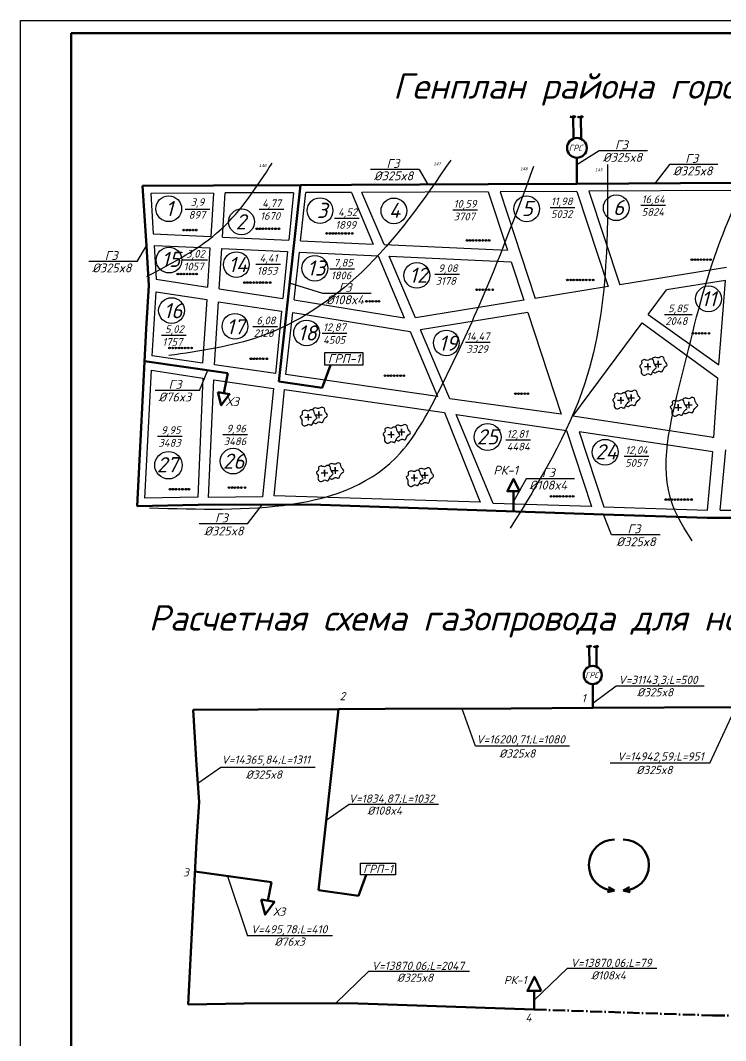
# Model space of a CAD drawing. Header units: millimetres. Extents: x -710977 to 10671, y -929782 to 89628.
# Drawn here: x 852.1 to 1129.2, y 3778.8 to 4179.6 of the extents above; entities that cross this region are included whole.
import ezdxf

# ---------------------------------------------------------------- set-up
doc = ezdxf.new("R2010")
doc.units = ezdxf.units.MM
doc.header["$LTSCALE"] = 0.4
doc.linetypes.add('ACAD_ISO10W100', pattern=[18, 12, -3, 0, -3])
for name, color, linetype in [('А1', 7, 'Continuous'), ('кварталыИнфо', 7, 'Continuous'), ('СхемаГидравлика', 7, 'Continuous')]:
    doc.layers.add(name, color=color, linetype=linetype)
for name, color, linetype, lineweight in [('газ', 7, 'Continuous', 40), ('основной', 7, 'Continuous', 60), ('тп_кварт', 176, 'Continuous', 30)]:
    doc.layers.add(name, color=color, linetype=linetype, lineweight=lineweight)
doc.styles.add('OSNOVNOY', font='simplex.shx', dxfattribs={"oblique": 15, "height": 2.5})
doc.styles.add('style1', font='verdana.ttf', dxfattribs={"oblique": 15})
doc.styles.add('Курсив', font='isocpeui.ttf')
doc.styles.add('текстовый', font='isocpeui.ttf', dxfattribs={"height": 5})

msp = doc.modelspace()

# ---------------------------------------------------------------- hatches: boundary and pattern name
at = {"layer": 'СхемаГидравлика', "ltscale": 10}
for points in [[(916.619, 4097.25, 1), (915.947, 4097.25, 1)], [(917.843, 4097.25, 1), (917.171, 4097.25, 1)], [(919.01, 4097.25, 1), (918.339, 4097.25, 1)], [(920.249, 4097.25, 1), (919.578, 4097.25, 1)], [(921.488, 4097.25, 1), (920.817, 4097.25, 1)], [(945.328, 4097.795, 1), (944.656, 4097.795, 1)], [(946.552, 4097.795, 1), (945.88, 4097.795, 1)], [(947.719, 4097.795, 1), (947.048, 4097.795, 1)], [(948.958, 4097.795, 1), (948.287, 4097.795, 1)], [(950.197, 4097.795, 1), (949.526, 4097.795, 1)], [(951.454, 4097.795, 1), (950.783, 4097.795, 1)], [(952.704, 4097.795, 1), (952.033, 4097.795, 1)], [(954.017, 4097.795, 1), (953.345, 4097.795, 1)], [(972.779, 4095.932, 1), (972.108, 4095.932, 1)], [(974.003, 4095.932, 1), (973.332, 4095.932, 1)], [(975.171, 4095.932, 1), (974.5, 4095.932, 1)], [(976.41, 4095.932, 1), (975.739, 4095.932, 1)], [(977.649, 4095.932, 1), (976.978, 4095.932, 1)], [(978.905, 4095.932, 1), (978.234, 4095.932, 1)], [(980.156, 4095.932, 1), (979.485, 4095.932, 1)], [(981.468, 4095.932, 1), (980.797, 4095.932, 1)], [(982.851, 4095.932, 1), (982.18, 4095.932, 1)], [(1027.94, 4093.211, 1), (1027.269, 4093.211, 1)], [(1029.164, 4093.211, 1), (1028.493, 4093.211, 1)], [(1030.332, 4093.211, 1), (1029.661, 4093.211, 1)], [(1031.571, 4093.211, 1), (1030.9, 4093.211, 1)], [(1032.81, 4093.211, 1), (1032.138, 4093.211, 1)], [(1034.066, 4093.211, 1), (1033.395, 4093.211, 1)], [(1035.317, 4093.211, 1), (1034.646, 4093.211, 1)], [(1036.629, 4093.211, 1), (1035.958, 4093.211, 1)], [(1116.23, 4085.662, 1), (1115.558, 4085.662, 1)], [(1117.454, 4085.662, 1), (1116.782, 4085.662, 1)], [(1118.621, 4085.662, 1), (1117.95, 4085.662, 1)], [(1119.86, 4085.662, 1), (1119.189, 4085.662, 1)], [(1121.099, 4085.662, 1), (1120.428, 4085.662, 1)], [(1122.356, 4085.662, 1), (1121.684, 4085.662, 1)], [(1123.606, 4085.662, 1), (1122.935, 4085.662, 1)], [(914.272, 4080.002, 1), (913.6, 4080.002, 1)], [(915.496, 4080.002, 1), (914.824, 4080.002, 1)], [(916.663, 4080.002, 1), (915.992, 4080.002, 1)], [(917.902, 4080.002, 1), (917.231, 4080.002, 1)], [(919.141, 4080.002, 1), (918.47, 4080.002, 1)], [(920.398, 4080.002, 1), (919.726, 4080.002, 1)], [(921.648, 4080.002, 1), (920.977, 4080.002, 1)], [(940.495, 4076.631, 1), (939.823, 4076.631, 1)], [(941.719, 4076.631, 1), (941.048, 4076.631, 1)], [(942.886, 4076.631, 1), (942.215, 4076.631, 1)], [(944.125, 4076.631, 1), (943.454, 4076.631, 1)], [(945.364, 4076.631, 1), (944.693, 4076.631, 1)], [(946.621, 4076.631, 1), (945.95, 4076.631, 1)], [(947.871, 4076.631, 1), (947.2, 4076.631, 1)], [(949.184, 4076.631, 1), (948.512, 4076.631, 1)], [(950.566, 4076.631, 1), (949.895, 4076.631, 1)], [(1067.397, 4077.662, 1), (1066.726, 4077.662, 1)], [(1068.621, 4077.662, 1), (1067.95, 4077.662, 1)], [(1069.789, 4077.662, 1), (1069.117, 4077.662, 1)], [(1071.027, 4077.662, 1), (1070.356, 4077.662, 1)], [(1072.266, 4077.662, 1), (1071.595, 4077.662, 1)], [(1073.523, 4077.662, 1), (1072.852, 4077.662, 1)], [(1074.774, 4077.662, 1), (1074.102, 4077.662, 1)], [(1076.086, 4077.662, 1), (1075.415, 4077.662, 1)], [(1077.469, 4077.662, 1), (1076.797, 4077.662, 1)], [(1031.689, 4073.828, 1), (1031.018, 4073.828, 1)], [(1032.913, 4073.828, 1), (1032.242, 4073.828, 1)], [(1034.081, 4073.828, 1), (1033.409, 4073.828, 1)], [(1035.32, 4073.828, 1), (1034.648, 4073.828, 1)], [(1036.559, 4073.828, 1), (1035.887, 4073.828, 1)], [(1037.988, 4073.828, 1), (1037.316, 4073.828, 1)], [(988.431, 4069.277, 1), (987.759, 4069.277, 1)], [(989.655, 4069.277, 1), (988.983, 4069.277, 1)], [(990.822, 4069.277, 1), (990.151, 4069.277, 1)], [(992.061, 4069.277, 1), (991.39, 4069.277, 1)], [(993.3, 4069.277, 1), (992.629, 4069.277, 1)], [(1116.666, 4056.695, 1), (1115.995, 4056.695, 1)], [(1117.89, 4056.695, 1), (1117.219, 4056.695, 1)], [(1119.058, 4056.695, 1), (1118.387, 4056.695, 1)], [(1120.297, 4056.695, 1), (1119.626, 4056.695, 1)], [(1121.536, 4056.695, 1), (1120.865, 4056.695, 1)], [(1122.965, 4056.695, 1), (1122.294, 4056.695, 1)], [(911.048, 4050.949, 1), (910.377, 4050.949, 1)], [(912.272, 4050.949, 1), (911.601, 4050.949, 1)], [(913.44, 4050.949, 1), (912.768, 4050.949, 1)], [(914.679, 4050.949, 1), (914.007, 4050.949, 1)], [(915.918, 4050.949, 1), (915.246, 4050.949, 1)], [(917.174, 4050.949, 1), (916.503, 4050.949, 1)], [(918.425, 4050.949, 1), (917.753, 4050.949, 1)], [(919.737, 4050.949, 1), (919.066, 4050.949, 1)], [(942.956, 4046.714, 1), (942.285, 4046.714, 1)], [(944.18, 4046.714, 1), (943.509, 4046.714, 1)], [(945.348, 4046.714, 1), (944.676, 4046.714, 1)], [(946.587, 4046.714, 1), (945.915, 4046.714, 1)], [(947.826, 4046.714, 1), (947.154, 4046.714, 1)], [(949.255, 4046.714, 1), (948.583, 4046.714, 1)], [(995.686, 4040.056, 1), (995.015, 4040.056, 1)], [(996.91, 4040.056, 1), (996.239, 4040.056, 1)], [(998.078, 4040.056, 1), (997.406, 4040.056, 1)], [(999.317, 4040.056, 1), (998.645, 4040.056, 1)], [(1000.556, 4040.056, 1), (999.884, 4040.056, 1)], [(1001.812, 4040.056, 1), (1001.141, 4040.056, 1)], [(1003.063, 4040.056, 1), (1002.391, 4040.056, 1)], [(1046.95, 4032.977, 1), (1046.279, 4032.977, 1)], [(1048.174, 4032.977, 1), (1047.503, 4032.977, 1)], [(1049.342, 4032.977, 1), (1048.67, 4032.977, 1)], [(1050.581, 4032.977, 1), (1049.909, 4032.977, 1)], [(1051.819, 4032.977, 1), (1051.148, 4032.977, 1)], [(934.398, 3996.115, 1), (933.727, 3996.115, 1)], [(935.622, 3996.115, 1), (934.951, 3996.115, 1)], [(936.79, 3996.115, 1), (936.118, 3996.115, 1)], [(938.028, 3996.115, 1), (937.357, 3996.115, 1)], [(939.267, 3996.115, 1), (938.596, 3996.115, 1)], [(940.696, 3996.115, 1), (940.025, 3996.115, 1)], [(911.289, 3995.458, 1), (910.618, 3995.458, 1)], [(912.513, 3995.458, 1), (911.842, 3995.458, 1)], [(913.681, 3995.458, 1), (913.009, 3995.458, 1)], [(914.919, 3995.458, 1), (914.248, 3995.458, 1)], [(916.158, 3995.458, 1), (915.487, 3995.458, 1)], [(917.415, 3995.458, 1), (916.744, 3995.458, 1)], [(918.666, 3995.458, 1), (917.994, 3995.458, 1)], [(1060.91, 3992.654, 1), (1060.239, 3992.654, 1)], [(1062.134, 3992.654, 1), (1061.463, 3992.654, 1)], [(1063.302, 3992.654, 1), (1062.631, 3992.654, 1)], [(1064.541, 3992.654, 1), (1063.87, 3992.654, 1)], [(1065.78, 3992.654, 1), (1065.109, 3992.654, 1)], [(1067.036, 3992.654, 1), (1066.365, 3992.654, 1)], [(1068.287, 3992.654, 1), (1067.616, 3992.654, 1)], [(1069.599, 3992.654, 1), (1068.928, 3992.654, 1)], [(1106.013, 3991.383, 1), (1105.342, 3991.383, 1)], [(1107.237, 3991.383, 1), (1106.566, 3991.383, 1)], [(1108.405, 3991.383, 1), (1107.733, 3991.383, 1)], [(1109.644, 3991.383, 1), (1108.972, 3991.383, 1)], [(1110.883, 3991.383, 1), (1110.211, 3991.383, 1)], [(1112.139, 3991.383, 1), (1111.468, 3991.383, 1)], [(1113.39, 3991.383, 1), (1112.718, 3991.383, 1)], [(1114.702, 3991.383, 1), (1114.031, 3991.383, 1)], [(1116.085, 3991.383, 1), (1115.413, 3991.383, 1)]]:
    msp.add_hatch(color=0, dxfattribs=at).paths.add_polyline_path(points)

# ---------------------------------------------------------------- linework, layer by layer
at = {"color": 2, "ltscale": 0.5}
for p, q in [((1086.124, 3918.038), (1076.982, 3911.328)), ((1120.764, 3918.038), (1086.124, 3918.038)), ((1030.927, 3894.464), (1025.722, 3909.234)), ((1122.992, 3887.866), (1133.2, 3909.765)), ((1067.846, 3894.464), (1030.927, 3894.464)), ((930.92, 3886.124), (921.833, 3879.855)), ((967.879, 3886.124), (930.92, 3886.124)), ((1122.992, 3887.866), (1083.863, 3887.866)), ((981.284, 3871.533), (972.197, 3865.264)), ((1016.371, 3871.533), (981.284, 3871.533)), ((933.464, 3843.491), (941.3, 3820.055)), ((974.801, 3820.055), (941.3, 3820.055)), ((976.001, 3793.517), (988.887, 3805.998)), ((1028.606, 3805.998), (988.887, 3805.998)), ((1054.017, 3794.685), (1066.903, 3807.167)), ((1102.095, 3807.167), (1066.903, 3807.167))]:
    msp.add_line(p, q, dxfattribs=at)
at = {"color": 241, "lineweight": 25}
for centre, radius in [((910.405, 4105.653), 5.056), ((969.83, 4104.914), 5.056), ((998.86, 4104.803), 5.056), ((1051.035, 4105.609), 5.056), ((1086.215, 4106.023), 5.056), ((938.978, 4100.502), 5.056), ((910.519, 4085.484), 5.056), ((936.973, 4083.693), 5.056), ((967.803, 4082.257), 5.056), ((1007.875, 4079.481), 5.056), ((1122.451, 4070.245), 5.056), ((911.501, 4065.635), 5.056), ((936.423, 4059.45), 5.056), ((964.557, 4056.848), 5.056), ((1019.452, 4052.907), 5.056), ((1035.656, 4015.95), 5.298), ((1081.851, 4009.971), 5.056), ((910.295, 4004.882), 5.408), ((935.702, 4006.503), 5.056)]:
    msp.add_circle(centre, radius, dxfattribs=at)
at = {"layer": 'А1'}
for p, q in [((852.127, 3585.644), (852.127, 4179.644)), ((852.127, 4179.644), (1693.127, 4179.644))]:
    msp.add_line(p, q, dxfattribs=at)
at = {"layer": 'газ', "color": 0, "lineweight": 25, "ltscale": 0.08}
for p, q in [((1098.514, 4128.361), (1079.488, 4128.361)), ((1008.745, 4121.063), (989.719, 4121.063)), ((1126.114, 4123.028), (1107.088, 4123.028)), ((926.557, 4105.305), (916.862, 4105.305)), ((955.659, 4105.305), (945.963, 4105.305)), ((1031.669, 4105.079), (1021.974, 4105.079)), ((1069.891, 4106.055), (1060.195, 4106.055)), ((1105.536, 4106.88), (1095.841, 4106.88)), ((985.166, 4101.781), (975.471, 4101.781)), ((898.058, 4084.894), (879.032, 4084.894)), ((925.576, 4085.454), (915.881, 4085.454)), ((954.37, 4083.764), (944.675, 4083.764)), ((983.441, 4081.944), (973.746, 4081.944)), ((1024.595, 4079.787), (1014.9, 4079.787)), ((989.945, 4072.363), (970.919, 4072.363)), ((1116.035, 4064.008), (1105.177, 4064.008)), ((953.123, 4059.253), (943.428, 4059.253)), ((980.367, 4056.606), (970.672, 4056.606)), ((917.237, 4055.828), (907.542, 4055.828)), ((1036.647, 4053.034), (1026.952, 4053.034)), ((922.449, 4034.253), (905.039, 4034.253)), ((915.694, 4016.179), (905.999, 4016.179)), ((941.367, 4016.783), (931.672, 4016.783)), ((1052.516, 4014.688), (1042.821, 4014.688)), ((1099.058, 4008.315), (1089.362, 4008.315)), ((1069.796, 3999.556), (1050.77, 3999.556)), ((941.374, 3981.798), (922.348, 3981.798)), ((1103.437, 3977.516), (1084.41, 3977.516))]:
    msp.add_line(p, q, dxfattribs=at)
at = {"layer": 'газ', "lineweight": 50, "ltscale": 0.08}
for p, q in [((1085.507, 3837.746), (1082.812, 3837.122)), ((1085.507, 3837.746), (1083.113, 3839.131)), ((1088.984, 3837.746), (1091.379, 3839.131)), ((1088.984, 3837.746), (1091.679, 3837.122))]:
    msp.add_line(p, q, dxfattribs=at)
for centre, start, end in [((1085.507, 3847.793), 90, 270), ((1088.984, 3847.793), 270, 90)]:
    msp.add_arc(centre, 10.047, start, end, dxfattribs=at)
at = {"layer": 'кварталыИнфо', "ltscale": 0.12}
for p, q in [((1079.488, 4128.361), (1070.775, 4122.85)), ((1008.745, 4121.063), (1012.16, 4115.222)), ((1107.088, 4123.028), (1101.328, 4115.629)), ((898.058, 4084.894), (901.633, 4091.052)), ((970.919, 4072.363), (957.867, 4076.348)), ((922.449, 4034.253), (925.727, 4042.182)), ((1050.77, 3999.556), (1045.813, 3990.686)), ((941.374, 3981.798), (947.168, 3989.38)), ((1084.41, 3977.516), (1081.248, 3985.5))]:
    msp.add_line(p, q, dxfattribs=at)
at = {"layer": 'основной'}
for p, q in [((872.127, 3590.644), (872.127, 4174.644)), ((872.127, 4174.644), (1688.127, 4174.644))]:
    msp.add_line(p, q, dxfattribs=at)
at = {"layer": 'СхемаГидравлика', "color": 90, "lineweight": 60}
for p, q in [((1069.386, 4133.187), (1069.291, 4141.903)), ((1072.418, 4133.079), (1072.333, 4141.909)), ((1070.775, 4125.688), (1070.775, 4115.485)), ((927.948, 4114.815), (900.13, 4114.684)), ((900.13, 4114.684), (901.633, 4091.052)), ((962.132, 4114.975), (927.948, 4114.815)), ((953.601, 4037.722), (962.132, 4114.975)), ((982.193, 4115.069), (962.132, 4114.975)), ((1035.914, 4115.322), (982.193, 4115.069)), ((1070.775, 4115.485), (1035.914, 4115.322)), ((1131.881, 4115.772), (1070.775, 4115.485)), ((901.633, 4091.052), (902.637, 4075.471)), ((901.545, 4058.528), (902.637, 4075.471)), ((898.028, 3988.845), (901.545, 4058.528)), ((933.573, 4041.068), (900.898, 4045.705)), ((970.718, 4035.293), (973.983, 4044.229)), ((933.573, 4041.068), (931.989, 4033.196)), ((970.718, 4035.293), (953.601, 4037.722)), ((921.921, 3989.333), (898.028, 3988.845)), ((966.418, 3989.427), (921.921, 3989.333)), ((1081.248, 3985.5), (966.418, 3989.427)), ((1081.248, 3985.5), (1121.976, 3984.2)), ((1121.976, 3984.2), (1185.784, 3984.491)), ((1075.704, 3925.786), (1075.616, 3933.805)), ((1078.493, 3925.687), (1078.415, 3933.811)), ((1076.982, 3918.887), (1076.982, 3909.501)), ((945.581, 3908.884), (919.988, 3908.763)), ((919.988, 3908.763), (921.371, 3887.022)), ((977.03, 3909.031), (945.581, 3908.884)), ((969.182, 3837.958), (977.03, 3909.031)), ((995.486, 3909.118), (977.03, 3909.031)), ((1044.909, 3909.35), (995.486, 3909.118)), ((1076.982, 3909.501), (1044.909, 3909.35)), ((1133.2, 3909.765), (1076.982, 3909.501)), ((921.371, 3887.022), (922.295, 3872.688)), ((921.29, 3857.1), (922.295, 3872.688)), ((918.055, 3792.992), (921.29, 3857.1)), ((950.756, 3841.037), (920.695, 3845.302)), ((984.929, 3835.724), (987.933, 3843.945)), ((950.756, 3841.037), (949.298, 3833.794)), ((984.929, 3835.724), (969.182, 3837.958)), ((940.036, 3793.44), (918.055, 3792.992)), ((980.974, 3793.527), (940.036, 3793.44)), ((1054.017, 3791.029), (980.974, 3793.527))]:
    msp.add_line(p, q, dxfattribs=at)
at = {"layer": 'СхемаГидравлика', "color": 4, "lineweight": 30}
for p, q in [((1070.789, 4112.485), (1040.636, 4112.344)), ((1070.789, 4112.485), (1083.044, 4075.051)), ((927.962, 4111.815), (903.308, 4111.699)), ((903.308, 4111.699), (904.336, 4095.759)), ((927.962, 4111.815), (926.875, 4094.722)), ((931.475, 4094.51), (932.54, 4111.836)), ((959.438, 4111.962), (932.54, 4111.836)), ((959.438, 4111.962), (957.566, 4093.31)), ((962.231, 4093.095), (964.317, 4111.985)), ((982.207, 4112.069), (964.317, 4111.985)), ((982.207, 4112.069), (990.748, 4091.783)), ((1035.928, 4112.322), (986.248, 4112.088)), ((994.992, 4091.588), (986.248, 4112.088)), ((1035.928, 4112.322), (1043.445, 4089.359)), ((1040.636, 4112.344), (1054.419, 4070.411)), ((904.336, 4095.759), (926.875, 4094.722)), ((931.475, 4094.51), (957.566, 4093.31)), ((962.231, 4093.095), (990.748, 4091.783)), ((904.627, 4091.245), (905.482, 4077.971)), ((904.627, 4091.245), (926.589, 4090.235)), ((926.589, 4090.235), (925.613, 4074.888)), ((930.226, 4074.181), (931.2, 4090.023)), ((931.2, 4090.023), (957.116, 4088.83)), ((957.116, 4088.83), (955.261, 4070.347)), ((959.661, 4069.818), (961.737, 4088.618)), ((961.737, 4088.618), (992.681, 4087.194)), ((994.992, 4091.588), (1043.445, 4089.359)), ((992.681, 4087.194), (1002.951, 4062.801)), ((1007.282, 4062.771), (996.949, 4086.998)), ((996.949, 4086.998), (1044.941, 4084.79)), ((1044.941, 4084.79), (1049.889, 4069.677)), ((905.482, 4077.971), (925.613, 4074.888)), ((903.867, 4047.918), (905.482, 4072.971)), ((905.482, 4072.971), (925.304, 4070.034)), ((930.226, 4074.181), (955.261, 4070.347)), ((1083.044, 4075.051), (1054.419, 4070.411)), ((925.304, 4070.034), (923.714, 4045.033)), ((928.392, 4044.329), (929.914, 4069.103)), ((929.914, 4069.103), (954.766, 4065.423)), ((959.661, 4069.818), (1002.951, 4062.801)), ((1049.889, 4069.677), (1007.282, 4062.771)), ((954.766, 4065.423), (952.308, 4040.935)), ((956.425, 4040.517), (959.118, 4064.906)), ((959.118, 4064.906), (1005.211, 4057.435)), ((1051.443, 4064.929), (1009.277, 4058.094)), ((1051.443, 4064.929), (1064.533, 4024.944)), ((1005.211, 4057.435), (1015.987, 4031.841)), ((1020.874, 4030.905), (1009.277, 4058.094)), ((923.714, 4045.033), (903.867, 4047.918)), ((952.308, 4040.935), (928.392, 4044.329)), ((901.024, 3991.907), (903.686, 4042.221)), ((903.686, 4042.221), (923.785, 4039.049)), ((1015.987, 4031.841), (956.425, 4040.517)), ((923.785, 4039.049), (921.86, 3992.332)), ((926.076, 3992.218), (928.08, 4038.419)), ((928.08, 4038.419), (951.565, 4034.984)), ((951.565, 4034.984), (947.231, 3992.427)), ((1064.533, 4024.944), (1020.874, 4030.905)), ((1037.894, 3989.892), (1023.353, 4024.792)), ((1023.353, 4024.792), (1066.618, 4018.577)), ((1066.618, 4018.577), (1076.428, 3988.611)), ((921.86, 3992.332), (901.024, 3991.907)), ((947.231, 3992.427), (926.076, 3992.218)), ((1076.428, 3988.611), (1037.894, 3989.892))]:
    msp.add_line(p, q, dxfattribs=at)
at = {"layer": 'СхемаГидравлика', "color": 6, "lineweight": 30}
for p, q in [((1131.895, 4112.772), (1075.498, 4112.508)), ((1075.498, 4112.508), (1087.569, 4075.784)), ((1129.534, 4082.586), (1087.569, 4075.784)), ((1129.137, 4077.522), (1105.934, 4073.761)), ((1126.539, 4044.315), (1129.137, 4077.522)), ((1098.792, 4064.135), (1105.934, 4073.761)), ((1098.792, 4064.135), (1126.539, 4044.315)), ((1124.133, 4010.122), (1071.648, 4017.997)), ((1071.648, 4017.997), (1081.344, 3988.499)), ((1122.017, 3987.2), (1124.133, 4010.122)), ((1127.017, 3987.2), (1129.203, 4010.883)), ((1081.344, 3988.499), (1122.017, 3987.2)), ((1127.019, 3987.223), (1180.773, 3987.468))]:
    msp.add_line(p, q, dxfattribs=at)
at = {"layer": 'СхемаГидравлика', "color": 0, "lineweight": 30}
for p, q in [((1069.13, 4024.153), (1096.34, 4060.829)), ((1096.34, 4060.829), (1126.047, 4039.157)), ((1126.047, 4039.157), (1124.408, 4015.761)), ((951.796, 3992.869), (955.893, 4034.577)), ((955.893, 4034.577), (1018.678, 4025.582)), ((1018.678, 4025.582), (1032.761, 3990.43)), ((1124.408, 4015.761), (1069.13, 4024.153)), ((1123.858, 4015.761), (1124.414, 4015.846)), ((1032.761, 3990.43), (951.796, 3992.869))]:
    msp.add_line(p, q, dxfattribs=at)
at = {"layer": 'СхемаГидравлика', "color": 0}
for p, q in [((1098.57, 4043.653), (1098.57, 4044.873)), ((1098.57, 4044.873), (1098.57, 4042.289)), ((1102.718, 4045.85), (1102.718, 4043.267)), ((1102.718, 4044.631), (1102.718, 4045.85)), ((1092.095, 4032.628), (1092.095, 4030.044)), ((1092.095, 4031.408), (1092.095, 4032.628)), ((1087.948, 4030.431), (1087.948, 4031.65)), ((1087.948, 4031.65), (1087.948, 4029.067)), ((1110.596, 4027.626), (1110.596, 4028.845)), ((1110.596, 4028.845), (1110.596, 4026.262)), ((1114.743, 4029.823), (1114.743, 4027.24)), ((1114.743, 4028.603), (1114.743, 4029.823)), ((965.196, 4023.766), (965.196, 4024.986)), ((965.196, 4024.986), (965.196, 4022.403)), ((969.343, 4025.963), (969.343, 4023.38)), ((969.343, 4024.744), (969.343, 4025.963)), ((997.726, 4016.966), (997.726, 4018.185)), ((997.726, 4018.185), (997.726, 4015.602)), ((1001.873, 4019.163), (1001.873, 4016.579)), ((1001.873, 4017.943), (1001.873, 4019.163)), ((971.574, 4001.876), (971.574, 4003.096)), ((971.574, 4003.096), (971.574, 4000.512)), ((975.722, 4004.073), (975.722, 4001.49)), ((975.722, 4002.854), (975.722, 4004.073)), ((1006.868, 3999.963), (1006.868, 4001.183)), ((1006.868, 4001.183), (1006.868, 3998.6)), ((1011.016, 4002.16), (1011.016, 3999.577)), ((1011.016, 4000.941), (1011.016, 4002.16))]:
    msp.add_line(p, q, dxfattribs=at)
at = {"layer": 'СхемаГидравлика', "ltscale": 0.8}
for points in [[(971.707, 4049.229), (986.707, 4049.229), (986.707, 4044.229), (971.707, 4044.229)], [(985.68, 3848.545), (999.48, 3848.545), (999.48, 3843.945), (985.68, 3843.945)]]:
    msp.add_lwpolyline(points, close=True, dxfattribs=at)
at = {"layer": 'СхемаГидравлика', "color": 90, "lineweight": 60}
for points in [[(929.691, 4033.636), (931.052, 4028.445), (934.286, 4032.756)], [(929.691, 4033.636), (931.052, 4028.445), (934.286, 4032.756)], [(1048.152, 3994.649), (1045.861, 3999.502), (1043.474, 3994.671)], [(1048.152, 3994.649), (1045.861, 3999.502), (1043.474, 3994.671)], [(946.656, 3834.3), (948.222, 3828.331), (951.94, 3833.288)], [(946.656, 3834.3), (948.222, 3828.331), (951.94, 3833.288)], [(1056.707, 3798.329), (1054.071, 3803.91), (1051.326, 3798.354)], [(1056.707, 3798.329), (1054.071, 3803.91), (1051.326, 3798.354)]]:
    msp.add_lwpolyline(points, close=True, dxfattribs=at)
at = {"layer": 'СхемаГидравлика', "color": 90, "linetype": 'ACAD_ISO10W100', "lineweight": 60}
msp.add_lwpolyline([(1054.017, 3791.029), (1124.087, 3788.718), (1180.873, 3788.977)], dxfattribs=at)
at = {"layer": 'СхемаГидравлика', "color": 90, "lineweight": 60}
for centre, radius in [((1070.775, 4129.566), 3.878), ((1076.982, 3922.455), 3.568)]:
    msp.add_circle(centre, radius, dxfattribs=at)
at = {"layer": 'СхемаГидравлика', "color": 0, "ltscale": 10}
for centre in [(916.283, 4097.25), (917.507, 4097.25), (918.675, 4097.25), (919.914, 4097.25), (921.153, 4097.25), (944.992, 4097.795), (946.216, 4097.795), (947.384, 4097.795), (948.623, 4097.795), (949.862, 4097.795), (951.118, 4097.795), (952.369, 4097.795), (953.681, 4097.795), (972.444, 4095.932), (973.668, 4095.932), (974.835, 4095.932), (976.074, 4095.932), (977.313, 4095.932), (978.57, 4095.932), (979.82, 4095.932), (981.133, 4095.932), (982.515, 4095.932), (1027.605, 4093.211), (1028.829, 4093.211), (1029.996, 4093.211), (1031.235, 4093.211), (1032.474, 4093.211), (1033.731, 4093.211), (1034.981, 4093.211), (1036.294, 4093.211), (1115.894, 4085.662), (1117.118, 4085.662), (1118.286, 4085.662), (1119.524, 4085.662), (1120.763, 4085.662), (1122.02, 4085.662), (1123.271, 4085.662), (913.936, 4080.002), (915.16, 4080.002), (916.328, 4080.002), (917.567, 4080.002), (918.805, 4080.002), (920.062, 4080.002), (921.313, 4080.002), (940.159, 4076.631), (941.383, 4076.631), (942.551, 4076.631), (943.79, 4076.631), (945.029, 4076.631), (946.285, 4076.631), (947.536, 4076.631), (948.848, 4076.631), (950.231, 4076.631), (1067.061, 4077.662), (1068.285, 4077.662), (1069.453, 4077.662), (1070.692, 4077.662), (1071.931, 4077.662), (1073.187, 4077.662), (1074.438, 4077.662), (1075.75, 4077.662), (1077.133, 4077.662), (1031.353, 4073.828), (1032.577, 4073.828), (1033.745, 4073.828), (1034.984, 4073.828), (1036.223, 4073.828), (1037.652, 4073.828), (988.095, 4069.277), (989.319, 4069.277), (990.487, 4069.277), (991.726, 4069.277), (992.965, 4069.277), (1116.331, 4056.695), (1117.555, 4056.695), (1118.722, 4056.695), (1119.961, 4056.695), (1121.2, 4056.695), (1122.629, 4056.695), (910.713, 4050.949), (911.937, 4050.949), (913.104, 4050.949), (914.343, 4050.949), (915.582, 4050.949), (916.839, 4050.949), (918.089, 4050.949), (919.401, 4050.949), (942.62, 4046.714), (943.844, 4046.714), (945.012, 4046.714), (946.251, 4046.714), (947.49, 4046.714), (948.919, 4046.714), (995.35, 4040.056), (996.575, 4040.056), (997.742, 4040.056), (998.981, 4040.056), (1000.22, 4040.056), (1001.477, 4040.056), (1002.727, 4040.056), (1046.614, 4032.977), (1047.838, 4032.977), (1049.006, 4032.977), (1050.245, 4032.977), (1051.484, 4032.977), (934.062, 3996.115), (935.286, 3996.115), (936.454, 3996.115), (937.693, 3996.115), (938.932, 3996.115), (940.361, 3996.115), (910.953, 3995.458), (912.177, 3995.458), (913.345, 3995.458), (914.584, 3995.458), (915.823, 3995.458), (917.079, 3995.458), (918.33, 3995.458), (1060.575, 3992.654), (1061.799, 3992.654), (1062.966, 3992.654), (1064.205, 3992.654), (1065.444, 3992.654), (1066.701, 3992.654), (1067.951, 3992.654), (1069.264, 3992.654), (1105.678, 3991.383), (1106.902, 3991.383), (1108.069, 3991.383), (1109.308, 3991.383), (1110.547, 3991.383), (1111.804, 3991.383), (1113.054, 3991.383), (1114.366, 3991.383), (1115.749, 3991.383)]:
    msp.add_circle(centre, 0.336, dxfattribs=at)
at = {"layer": 'СхемаГидравлика', "color": 90, "lineweight": 60}
for points in [[(1070.227, 4141.561), (1069.582, 4142.01), (1068.77, 4141.641), (1068.093, 4141.885)], [(1073.171, 4141.515), (1072.526, 4141.963), (1071.714, 4141.594), (1071.037, 4141.838)], [(1076.477, 3933.49), (1075.884, 3933.903), (1075.137, 3933.564), (1074.514, 3933.788)], [(1079.186, 3933.448), (1078.593, 3933.86), (1077.845, 3933.521), (1077.223, 3933.746)]]:
    msp.add_spline(points, degree=3, dxfattribs=at)
at = {"layer": 'СхемаГидравлика', "ltscale": 0.5}
for points in [[(1021.183, 4124.745), (986.114, 4080.651), (946.317, 4055.455), (910.46, 4047.975)], [(901.792, 4079.077), (930.95, 4097.58), (951.045, 4123.564)], [(902.853, 3988.11), (1001.481, 4009.787), (1017.242, 4035.377), (1032.215, 4067.266), (1053.887, 4122.383)], [(1082.79, 4123.016), (1082.236, 4086.455), (1073.919, 4037.154), (1044.535, 3980.098)], [(1116.055, 3975.113), (1108.293, 3989.515), (1111.62, 4038.262), (1124.926, 4087.009), (1139.341, 4121.908)]]:
    msp.add_spline(points, degree=3, dxfattribs=at)
at = {"layer": 'СхемаГидравлика', "color": 0}
for points in [[(1097.307, 4046.369), (1096.196, 4045.769), (1096.196, 4044.659), (1095.431, 4043.894), (1096.046, 4042.649), (1096.046, 4041.149), (1097.457, 4040.219), (1098.679, 4040.857), (1099.858, 4040.549), (1100.854, 4042.174), (1102.034, 4043.354), (1100.995, 4045.049), (1100.789, 4046.099), (1099.468, 4046.519), (1098.883, 4046.156), (1097.301, 4046.363)], [(1101.449, 4044.631), (1104.002, 4044.631)], [(1097.302, 4043.653), (1099.855, 4043.653)], [(1086.684, 4033.146), (1085.573, 4032.546), (1085.573, 4031.436), (1084.808, 4030.671), (1085.423, 4029.426), (1085.423, 4027.926), (1086.834, 4026.996), (1088.056, 4027.635), (1089.236, 4027.326), (1090.231, 4028.951), (1091.412, 4030.132), (1090.372, 4031.826), (1090.166, 4032.876), (1088.846, 4033.296), (1088.26, 4032.934), (1086.679, 4033.14)], [(1086.679, 4030.431), (1089.232, 4030.431)], [(1090.827, 4031.408), (1093.38, 4031.408)], [(1109.332, 4030.341), (1108.221, 4029.741), (1108.221, 4028.631), (1107.456, 4027.866), (1108.071, 4026.622), (1108.071, 4025.122), (1109.482, 4024.192), (1110.704, 4024.83), (1111.884, 4024.522), (1112.879, 4026.146), (1114.06, 4027.327), (1113.02, 4029.021), (1112.814, 4030.071), (1111.493, 4030.491), (1110.908, 4030.129), (1109.326, 4030.335)], [(1113.475, 4028.603), (1116.028, 4028.603)], [(963.932, 4026.482), (962.821, 4025.882), (962.821, 4024.772), (962.056, 4024.007), (962.671, 4022.762), (962.671, 4021.262), (964.082, 4020.332), (965.304, 4020.971), (966.484, 4020.662), (967.479, 4022.287), (968.66, 4023.468), (967.62, 4025.162), (967.414, 4026.212), (966.093, 4026.632), (965.508, 4026.269), (963.926, 4026.476)], [(968.075, 4024.744), (970.628, 4024.744)], [(1109.327, 4027.626), (1111.88, 4027.626)], [(963.927, 4023.766), (966.48, 4023.766)], [(996.462, 4019.681), (995.351, 4019.081), (995.351, 4017.971), (994.586, 4017.206), (995.201, 4015.961), (995.201, 4014.461), (996.612, 4013.531), (997.834, 4014.17), (999.014, 4013.861), (1000.009, 4015.486), (1001.189, 4016.667), (1000.15, 4018.361), (999.944, 4019.411), (998.623, 4019.831), (998.038, 4019.469), (996.456, 4019.675)], [(996.457, 4016.966), (999.01, 4016.966)], [(1000.605, 4017.943), (1003.158, 4017.943)], [(970.31, 4004.592), (969.2, 4003.992), (969.2, 4002.882), (968.435, 4002.117), (969.05, 4000.872), (969.05, 3999.372), (970.461, 3998.442), (971.683, 3999.081), (972.862, 3998.772), (973.857, 4000.397), (975.038, 4001.577), (973.999, 4003.272), (973.793, 4004.322), (972.472, 4004.742), (971.887, 4004.379), (970.305, 4004.586)], [(970.306, 4001.876), (972.859, 4001.876)], [(974.453, 4002.854), (977.006, 4002.854)], [(1005.604, 4002.679), (1004.494, 4002.079), (1004.494, 4000.969), (1003.728, 4000.204), (1004.344, 3998.959), (1004.344, 3997.459), (1005.754, 3996.529), (1006.977, 3997.168), (1008.156, 3996.859), (1009.151, 3998.484), (1010.332, 3999.665), (1009.292, 4001.359), (1009.087, 4002.409), (1007.766, 4002.829), (1007.181, 4002.466), (1005.599, 4002.673)], [(1009.747, 4000.941), (1012.3, 4000.941)], [(1005.6, 3999.963), (1008.153, 3999.963)]]:
    msp.add_spline(points, degree=3, dxfattribs=at)
for points, knots in [([(1101.454, 4047.346), (1100.946, 4047.22), (1100.318, 4047.063), (1100.322, 4046.571), (1100.332, 4046.47)], [0, 0, 0, 0, 1.2624019, 1.5601918, 1.5601918, 1.5601918, 1.5601918]), ([(1100.536, 4041.586), (1100.832, 4041.301), (1101.787, 4040.889), (1102.676, 4042.262), (1104.45, 4040.944), (1104.583, 4043.383), (1106.99, 4044.285), (1104.876, 4045.661), (1105.215, 4047.292), (1103.738, 4047.773), (1102.828, 4046.814), (1102.016, 4047.124), (1101.448, 4047.34)], [6.9446187, 6.9446187, 6.9446187, 6.9446187, 8.0326898, 9.4115689, 10.6307294, 12.536176, 14.2057588, 16.1935864, 17.2635322, 18.6495446, 19.3379741, 20.9331365, 20.9331365, 20.9331365, 20.9331365]), ([(1090.832, 4034.124), (1090.323, 4033.997), (1089.696, 4033.84), (1089.699, 4033.348), (1089.709, 4033.248)], [0, 0, 0, 0, 1.2624019, 1.5601918, 1.5601918, 1.5601918, 1.5601918]), ([(1089.914, 4028.363), (1090.209, 4028.079), (1091.164, 4027.666), (1092.053, 4029.04), (1093.828, 4027.722), (1093.961, 4030.161), (1096.367, 4031.063), (1094.254, 4032.438), (1094.592, 4034.07), (1093.115, 4034.551), (1092.205, 4033.592), (1091.393, 4033.902), (1090.826, 4034.118)], [6.9446187, 6.9446187, 6.9446187, 6.9446187, 8.0326898, 9.4115689, 10.6307294, 12.536176, 14.2057588, 16.1935864, 17.2635322, 18.6495446, 19.3379741, 20.9331365, 20.9331365, 20.9331365, 20.9331365]), ([(1113.479, 4031.319), (1112.971, 4031.192), (1112.343, 4031.036), (1112.347, 4030.543), (1112.357, 4030.443)], [0, 0, 0, 0, 1.2624019, 1.5601918, 1.5601918, 1.5601918, 1.5601918]), ([(1112.561, 4025.559), (1112.857, 4025.274), (1113.812, 4024.862), (1114.701, 4026.235), (1116.476, 4024.917), (1116.609, 4027.356), (1119.015, 4028.258), (1116.902, 4029.634), (1117.24, 4031.265), (1115.763, 4031.746), (1114.853, 4030.787), (1114.041, 4031.097), (1113.474, 4031.313)], [6.9446187, 6.9446187, 6.9446187, 6.9446187, 8.0326898, 9.4115689, 10.6307294, 12.536176, 14.2057588, 16.1935864, 17.2635322, 18.6495446, 19.3379741, 20.9331365, 20.9331365, 20.9331365, 20.9331365]), ([(968.079, 4027.46), (967.571, 4027.333), (966.943, 4027.176), (966.947, 4026.684), (966.957, 4026.584)], [0, 0, 0, 0, 1.2624019, 1.5601918, 1.5601918, 1.5601918, 1.5601918]), ([(967.161, 4021.699), (967.457, 4021.414), (968.412, 4021.002), (969.301, 4022.376), (971.076, 4021.058), (971.209, 4023.497), (973.615, 4024.399), (971.502, 4025.774), (971.84, 4027.405), (970.363, 4027.886), (969.453, 4026.928), (968.641, 4027.237), (968.074, 4027.454)], [6.9446187, 6.9446187, 6.9446187, 6.9446187, 8.0326898, 9.4115689, 10.6307294, 12.536176, 14.2057588, 16.1935864, 17.2635322, 18.6495446, 19.3379741, 20.9331365, 20.9331365, 20.9331365, 20.9331365]), ([(1000.609, 4020.659), (1000.101, 4020.532), (999.473, 4020.375), (999.477, 4019.883), (999.487, 4019.783)], [0, 0, 0, 0, 1.2624019, 1.5601918, 1.5601918, 1.5601918, 1.5601918]), ([(999.691, 4014.898), (999.987, 4014.613), (1000.942, 4014.201), (1001.831, 4015.575), (1003.606, 4014.257), (1003.739, 4016.696), (1006.145, 4017.598), (1004.032, 4018.973), (1004.37, 4020.604), (1002.893, 4021.086), (1001.983, 4020.127), (1001.171, 4020.437), (1000.604, 4020.653)], [6.9446187, 6.9446187, 6.9446187, 6.9446187, 8.0326898, 9.4115689, 10.6307294, 12.536176, 14.2057588, 16.1935864, 17.2635322, 18.6495446, 19.3379741, 20.9331365, 20.9331365, 20.9331365, 20.9331365]), ([(974.458, 4005.569), (973.95, 4005.443), (973.322, 4005.286), (973.326, 4004.794), (973.336, 4004.693)], [0, 0, 0, 0, 1.2624019, 1.5601918, 1.5601918, 1.5601918, 1.5601918]), ([(973.54, 3999.809), (973.836, 3999.524), (974.79, 3999.112), (975.68, 4000.486), (977.454, 3999.167), (977.587, 4001.606), (979.993, 4002.508), (977.88, 4003.884), (978.219, 4005.515), (976.742, 4005.996), (975.831, 4005.038), (975.019, 4005.347), (974.452, 4005.563)], [6.9446187, 6.9446187, 6.9446187, 6.9446187, 8.0326898, 9.4115689, 10.6307294, 12.536176, 14.2057588, 16.1935864, 17.2635322, 18.6495446, 19.3379741, 20.9331365, 20.9331365, 20.9331365, 20.9331365]), ([(1009.752, 4003.657), (1009.244, 4003.53), (1008.616, 4003.373), (1008.619, 4002.881), (1008.63, 4002.781)], [0, 0, 0, 0, 1.2624019, 1.5601918, 1.5601918, 1.5601918, 1.5601918]), ([(1008.834, 3997.896), (1009.13, 3997.611), (1010.084, 3997.199), (1010.974, 3998.573), (1012.748, 3997.255), (1012.881, 3999.694), (1015.287, 4000.596), (1013.174, 4001.971), (1013.513, 4003.602), (1012.036, 4004.083), (1011.125, 4003.125), (1010.313, 4003.434), (1009.746, 4003.651)], [6.9446187, 6.9446187, 6.9446187, 6.9446187, 8.0326898, 9.4115689, 10.6307294, 12.536176, 14.2057588, 16.1935864, 17.2635322, 18.6495446, 19.3379741, 20.9331365, 20.9331365, 20.9331365, 20.9331365])]:
    msp.add_open_spline(points, degree=3, knots=knots, dxfattribs=at)
at = {"layer": 'тп_кварт', "color": 90, "lineweight": 60}
for p, q in [((1045.813, 3994.66), (1045.813, 3986.712)), ((1054.017, 3798.341), (1054.017, 3791.029))]:
    msp.add_line(p, q, dxfattribs=at)

# ---------------------------------------------------------------- texts
at = {"color": 7, "lineweight": 25, "char_height": 10, "attachment_point": 1, "style": 'текстовый'}
for s, insert, width in [('{\\fISOCPEUR|b0|i1|c204|p34;Генплан района города М }1:10000', (998.498, 4158.858), 237.62421), ('{\\fISOCPEUR|b0|i1|c204|p34;Расчетная схема газопровода для нормального режима}', (902.506, 3949.892), 393.87607)]:
    msp.add_mtext(s, dxfattribs=dict(at, insert=insert, width=width))
at = {"color": 2, "ltscale": 0.5, "attachment_point": 1}
for s, width, gutter_width, insert, char_height in [('{\\fISOCPEUR|b0|i1|c204|p34;Г3}', 24.18142, 15, (1085.735, 4132.493), 3.5), ('{\\fISOCPEUR|b0|i1|c204|p34;Г3}', 24.18142, 15, (995.966, 4125.195), 3.5), ('{\\fISOCPEUR|b0|i1|c0|p34;%%C325x8}', 24.18142, 15, (1080.964, 4127.595), 3.5), ('{\\fISOCPEUR|b0|i1|c204|p34;Г3}', 24.18142, 15, (1113.335, 4127.159), 3.5), ('{\\fISOCPEUR|b0|i1|c0|p34;%%C325x8}', 24.18142, 15, (1108.564, 4122.262), 3.5), ('{\\fISOCPEUR|b0|i1|c0|p34;%%C325x8}', 24.18142, 15, (991.001, 4120.322), 3.5), ('{\\fISOCPEUR|b0|i1|c204|p34;Г3}', 24.18142, 15, (885.279, 4089.026), 3.5), ('{\\fISOCPEUR|b0|i1|c0|p34;%%C325x8}', 24.18142, 15, (880.314, 4084.153), 3.5), ('{\\fISOCPEUR|b0|i1|c204|p34;Г3}', 24.18142, 15, (977.166, 4076.495), 3.5), ('{\\fISOCPEUR|b0|i1|c0|p34;%%C108x4}', 24.18142, 15, (972.201, 4071.622), 3.5), ('{\\fISOCPEUR|b0|i1|c204|p34;ГРП-1}', 7.48093, 12.5, (972.923, 4048.537), 3.5), ('{\\fISOCPEUR|b0|i1|c204|p34;Г3}', 24.18142, 15, (910.353, 4038.385), 3.5), ('{\\fISOCPEUR|b0|i1|c0|p34;%%C76x3}', 24.18142, 15, (906.366, 4033.42), 3.5), ('{\\fISOCPEUR|b0|i1|c204|p34;ХЗ}', 7.48093, 12.5, (932.781, 4031.6), 3.5), ('{\\fISOCPEUR|b0|i1|c204|p34;РК-1}', 7.48093, 12.5, (1037.953, 4004.68), 3.5), ('{\\fISOCPEUR|b0|i1|c204|p34;Г3}', 24.18142, 15, (1057.017, 4003.687), 3.5), ('{\\fISOCPEUR|b0|i1|c0|p34;%%C108x4}', 24.18142, 15, (1052.052, 3998.815), 3.5), ('{\\fISOCPEUR|b0|i1|c204|p34;Г3}', 24.18142, 15, (928.595, 3985.93), 3.5), ('{\\fISOCPEUR|b0|i1|c0|p34;%%C325x8}', 24.18142, 15, (924.336, 3980.784), 3.5), ('{\\fISOCPEUR|b0|i1|c204|p34;Г3}', 24.18142, 15, (1090.658, 3981.648), 3.5), ('{\\fISOCPEUR|b0|i1|c0|p34;%%C325x8}', 24.18142, 15, (1086.23, 3976.571), 3.5), ('{\\fISOCPEUR|b0|i1|c0|p34;V=31\\fISOCPEUR|b0|i1|c204|p34;143\\fISOCPEUR|b0|i1|c0|p34;,\\fISOCPEUR|b0|i1|c204|p34;3\\fISOCPEUR|b0|i1|c0|p34;;L=500}', 29.08533, 13.8, (1087.072, 3922.17), 3.22), ('{\\fISOCPEUR|b0|i1|c0|p34;%%C325x8}', 22.2469, 13.8, (1094.378, 3917.304), 3.22), ('{\\fISOCPEUR|b0|i1|c204|p34;2}', 2.5229, 11.5, (977.597, 3915.778), 3.22), ('{\\fISOCPEUR|b0|i1|c204|p34;1}', 2.5229, 11.5, (1072.59, 3914.956), 3.22), ('{\\fISOCPEUR|b0|i1|c0|p34;V=\\fISOCPEUR|b0|i1|c204|p34;16200,71;\\fISOCPEUR|b0|i1|c0|p34;L=\\fISOCPEUR|b0|i1|c204|p34;1080\\fISOCPEUR|b0|i1|c0|p34; }', 30.23236, 13.8, (1031.254, 3898.783), 3.22), ('{\\fISOCPEUR|b0|i1|c0|p34;%%C325x8}', 22.2469, 13.8, (1040.222, 3893.243), 3.22), ('{\\fISOCPEUR|b0|i1|c0|p34;V=\\fISOCPEUR|b0|i1|c204|p34;14942\\fISOCPEUR|b0|i1|c0|p34;,\\fISOCPEUR|b0|i1|c204|p34;59\\fISOCPEUR|b0|i1|c0|p34;;L=\\fISOCPEUR|b0|i1|c204|p34;951}', 30.23236, 13.8, (1086.611, 3892.068), 3.22), ('{\\fISOCPEUR|b0|i1|c0|p34;V=\\fISOCPEUR|b0|i1|c204|p34;14365,84;\\fISOCPEUR|b0|i1|c0|p34;L=\\fISOCPEUR|b0|i1|c204|p34;1311\\fISOCPEUR|b0|i1|c0|p34; }', 30.23236, 13.8, (931.133, 3890.831), 3.22), ('{\\fISOCPEUR|b0|i1|c0|p34;%%C325x8}', 22.2469, 13.8, (940.669, 3884.964), 3.22), ('{\\fISOCPEUR|b0|i1|c0|p34;%%C325x8}', 22.2469, 13.8, (1094.109, 3886.781), 3.22), ('{\\fISOCPEUR|b0|i1|c0|p34;V=\\fISOCPEUR|b0|i1|c204|p34;1834,87;\\fISOCPEUR|b0|i1|c0|p34;L=\\fISOCPEUR|b0|i1|c204|p34;1032\\fISOCPEUR|b0|i1|c0|p34; }', 30.23236, 13.8, (981.094, 3875.518), 3.22), ('{\\fISOCPEUR|b0|i1|c0|p34;%%C108x4}', 22.2469, 13.8, (988.4, 3870.799), 3.22), ('{\\fISOCPEUR|b0|i1|c204|p34;ГРП-1}', 6.88245, 11.5, (986.799, 3847.908), 3.22), ('{\\fISOCPEUR|b0|i1|c204|p34;3}', 2.5229, 11.5, (916.022, 3846.551), 3.22), ('{\\fISOCPEUR|b0|i1|c204|p34;ХЗ}', 6.88245, 11.5, (951.464, 3831.112), 3.22), ('{\\fISOCPEUR|b0|i1|c0|p34;V=\\fISOCPEUR|b0|i1|c204|p34;495,78;\\fISOCPEUR|b0|i1|c0|p34;L=\\fISOCPEUR|b0|i1|c204|p34;410\\fISOCPEUR|b0|i1|c0|p34; }', 30.23236, 13.8, (942.699, 3824.149), 3.22), ('{\\fISOCPEUR|b0|i1|c0|p34;%%C76x3}', 22.2469, 13.8, (952.016, 3819.33), 3.22), ('{\\fISOCPEUR|b0|i1|c0|p34;V=\\fISOCPEUR|b0|i1|c204|p34;13870,06;\\fISOCPEUR|b0|i1|c0|p34;L=\\fISOCPEUR|b0|i1|c204|p34;2047}', 37.68574, 13.8, (990.138, 3809.817), 3.22), ('{\\fISOCPEUR|b0|i1|c0|p34;V=\\fISOCPEUR|b0|i1|c204|p34;13870,06;\\fISOCPEUR|b0|i1|c0|p34;L=\\fISOCPEUR|b0|i1|c204|p34;79}', 32.60271, 13.8, (1068.291, 3810.986), 3.22), ('{\\fISOCPEUR|b0|i1|c0|p34;%%C325x8}', 22.2469, 13.8, (1000.072, 3805.166), 3.22), ('{\\fISOCPEUR|b0|i1|c204|p34;РК-1}', 6.88245, 11.5, (1042.084, 3804.228), 3.22), ('{\\fISOCPEUR|b0|i1|c0|p34;%%C108x4}', 22.2469, 13.8, (1076.343, 3806.067), 3.22), ('{\\fISOCPEUR|b0|i1|c204|p34;4}', 2.5229, 11.5, (1050.525, 3789.463), 3.22)]:
    msp.add_mtext_dynamic_manual_height_columns(s, width=width, gutter_width=gutter_width, heights=[0], dxfattribs=dict(at, insert=insert, char_height=char_height))
at = {"color": 241, "lineweight": 25, "char_height": 5.95, "attachment_point": 1, "style": 'текстовый'}
for s, width, insert in [('1', 3.63551, (909.146, 4108.719)), ('{\\fISOCPEUR|b0|i1|c204|p34;5}', 3.63551, (1049.099, 4108.748)), ('{\\fISOCPEUR|b0|i1|c204|p34;6}', 3.63551, (1084.956, 4109.09)), ('{\\fISOCPEUR|b0|i1|c204|p34;3}', 3.63551, (968.571, 4107.98)), ('{\\fISOCPEUR|b0|i1|c204|p34;4}', 3.63551, (996.895, 4107.987)), ('{\\fISOCPEUR|b0|i1|c204|p34;2}', 3.63551, (936.73, 4103.515)), ('1{\\fISOCPEUR|b0|i1|c204|p34;5}', 3.63551, (907.569, 4088.751)), ('1{\\fISOCPEUR|b0|i1|c204|p34;4}', 6.96769, (933.841, 4086.693)), ('1{\\fISOCPEUR|b0|i1|c204|p34;3}', 3.63551, (964.774, 4085.331)), ('1{\\fISOCPEUR|b0|i1|c204|p34;2}', 3.63551, (1004.905, 4082.502)), ('1{\\fISOCPEUR|b0|i1|c204|p34;1}', 3.63551, (1119.569, 4073.261)), ('1{\\fISOCPEUR|b0|i1|c204|p34;6}', 3.63551, (908.415, 4068.571)), ('1{\\fISOCPEUR|b0|i1|c204|p34;7}', 3.63551, (933.08, 4062.264)), ('1{\\fISOCPEUR|b0|i1|c204|p34;8}', 3.63551, (961.106, 4059.831)), ('1{\\fISOCPEUR|b0|i1|c204|p34;9}', 3.63551, (1016.47, 4055.818)), ('{\\fISOCPEUR|b0|i1|c204|p34;25}', 3.63551, (1031.394, 4019.011)), ('{\\fISOCPEUR|b0|i1|c204|p34;24}', 3.63551, (1077.97, 4013.116)), ('{\\fISOCPEUR|b0|i1|c204|p34;26}', 3.63551, (931.7, 4009.44)), ('{\\fISOCPEUR|b0|i1|c204|p34;27}', 3.63551, (905.734, 4008.057))]:
    msp.add_mtext_dynamic_manual_height_columns(s, width=width, gutter_width=12.75, heights=[0], dxfattribs=dict(at, insert=insert))
at = {"layer": 'газ', "color": 0, "lineweight": 25, "ltscale": 0.08, "char_height": 3, "attachment_point": 1, "style": 'Курсив'}
for s, width, insert in [('{\\fISOCPEUR|b0|i1|c204|p34;\\H0.36667x; \\H2.72727x;3},{\\fISOCPEUR|b0|i1|c204|p34;9}\\P{\\fISOCPEUR|b0|i1|c204|p34;897}', 7.78548, (918.232, 4109.748)), ('          {\\fISOCPEUR|b0|i1|c204|p34;\\H0.36667x; \\H2.72727x;4},{\\fISOCPEUR|b0|i1|c204|p34;77}\\P          {\\fISOCPEUR|b0|i1|c204|p34;1670}', 42.04905, (927.222, 4109.306)), ('          {\\fISOCPEUR|b0|i1|c204|p34;10},{\\fISOCPEUR|b0|i1|c204|p34;59}\\P          {\\fISOCPEUR|b0|i1|c204|p34;3707}', 42.04905, (1003.233, 4109.081)), ('          {\\fISOCPEUR|b0|i1|c204|p34;11},{\\fISOCPEUR|b0|i1|c204|p34;9}8\\P          {\\fISOCPEUR|b0|i1|c204|p34;5032}', 42.04905, (1041.454, 4110.056)), ('          {\\fISOCPEUR|b0|i1|c204|p34;16},{\\fISOCPEUR|b0|i1|c204|p34;64}\\P          {\\fISOCPEUR|b0|i1|c204|p34;5824}', 42.04905, (1077.1, 4110.881)), ('          {\\fISOCPEUR|b0|i1|c204|p34;\\H0.5x; \\H2x;4},{\\fISOCPEUR|b0|i1|c204|p34;52}\\P          {\\fISOCPEUR|b0|i1|c204|p34;1899}', 42.04905, (956.73, 4105.782)), ('          {\\fISOCPEUR|b0|i1|c204|p34;\\H0.5x; \\H2x;3},{\\fISOCPEUR|b0|i1|c204|p34;02}\\P          {\\fISOCPEUR|b0|i1|c204|p34;1057}', 42.04905, (897.14, 4089.455)), ('          {\\fISOCPEUR|b0|i1|c204|p34;\\H0.5x; \\H2x;4},{\\fISOCPEUR|b0|i1|c204|p34;41}\\P          {\\fISOCPEUR|b0|i1|c204|p34;1853}', 42.04905, (925.933, 4087.765)), ('          {\\fISOCPEUR|b0|i1|c204|p34;\\H0.5x; \\H2x;7},8{\\fISOCPEUR|b0|i1|c204|p34;5}\\P          {\\fISOCPEUR|b0|i1|c204|p34;1806}', 42.04905, (955.005, 4085.946)), ('          {\\fISOCPEUR|b0|i1|c204|p34;\\H0.5x; \\H2x;9},{\\fISOCPEUR|b0|i1|c204|p34;0}8\\P          {\\fISOCPEUR|b0|i1|c204|p34;3178}', 42.04905, (996.159, 4083.788)), ('          {\\fISOCPEUR|b0|i1|c204|p34;\\H0.5x; \\H2x;5},{\\fISOCPEUR|b0|i1|c204|p34;85}\\P          {\\fISOCPEUR|b0|i1|c204|p34;2048}', 42.04905, (1086.436, 4068.009)), ('          {\\fISOCPEUR|b0|i1|c204|p34;\\H0.5x; \\H2x;6},{\\fISOCPEUR|b0|i1|c204|p34;0}8\\P          {\\fISOCPEUR|b0|i1|c204|p34;2128}', 42.04905, (924.687, 4063.254)), ('          {\\fISOCPEUR|b0|i1|c204|p34;12},8{\\fISOCPEUR|b0|i1|c204|p34;7}\\P          {\\fISOCPEUR|b0|i1|c204|p34;4505}', 42.04905, (951.93, 4060.607)), ('          {\\fISOCPEUR|b0|i1|c204|p34;\\H0.5x; \\H2x;5},{\\fISOCPEUR|b0|i1|c204|p34;02}\\P          {\\fISOCPEUR|b0|i1|c204|p34;1757}', 42.04905, (888.801, 4059.829)), ('          {\\fISOCPEUR|b0|i1|c204|p34;14},{\\fISOCPEUR|b0|i1|c204|p34;47}\\P          {\\fISOCPEUR|b0|i1|c204|p34;3329}', 42.04905, (1008.21, 4057.035)), ('          {\\fISOCPEUR|b0|i1|c204|p34;\\H0.5x; }9,{\\fISOCPEUR|b0|i1|c204|p34;95}\\P          {\\fISOCPEUR|b0|i1|c204|p34;3483}', 42.04905, (887.258, 4020.181)), ('          {\\fISOCPEUR|b0|i1|c204|p34;\\H0.5x; }9,{\\fISOCPEUR|b0|i1|c204|p34;96}\\P          {\\fISOCPEUR|b0|i1|c204|p34;3486}', 42.04905, (912.931, 4020.784)), ('          {\\fISOCPEUR|b0|i1|c204|p34;12},8{\\fISOCPEUR|b0|i1|c204|p34;1}\\P          {\\fISOCPEUR|b0|i1|c204|p34;4484}', 42.04905, (1024.08, 4018.689)), ('          {\\fISOCPEUR|b0|i1|c204|p34;12},{\\fISOCPEUR|b0|i1|c204|p34;04}\\P          {\\fISOCPEUR|b0|i1|c204|p34;5057}', 42.04905, (1070.621, 4012.316))]:
    msp.add_mtext_dynamic_manual_height_columns(s, width=width, gutter_width=12.5, heights=[0], dxfattribs=dict(at, insert=insert))
at = {"layer": 'СхемаГидравлика', "color": 90, "lineweight": 60, "style": 'OSNOVNOY', "oblique": 15, "width": 0.9}
for height, p in [(2.5, (1067.544, 4128.264)), (2.3, (1074.009, 3921.257))]:
    msp.add_text('ГРС', height=height, rotation=0.20178, dxfattribs=at).set_placement(p)
at = {"layer": 'СхемаГидравлика', "color": 0, "lineweight": 30, "style": 'style1', "oblique": 15}
for s, p in [('146', (945.823, 4122.024)), ('147', (1014.407, 4122.719)), ('146', (1048.502, 4120.771)), ('145', (1077.878, 4120.382))]:
    msp.add_text(s, height=1.12, rotation=0.71037, dxfattribs=at).set_placement(p)

doc.saveas('drawing.dxf')
